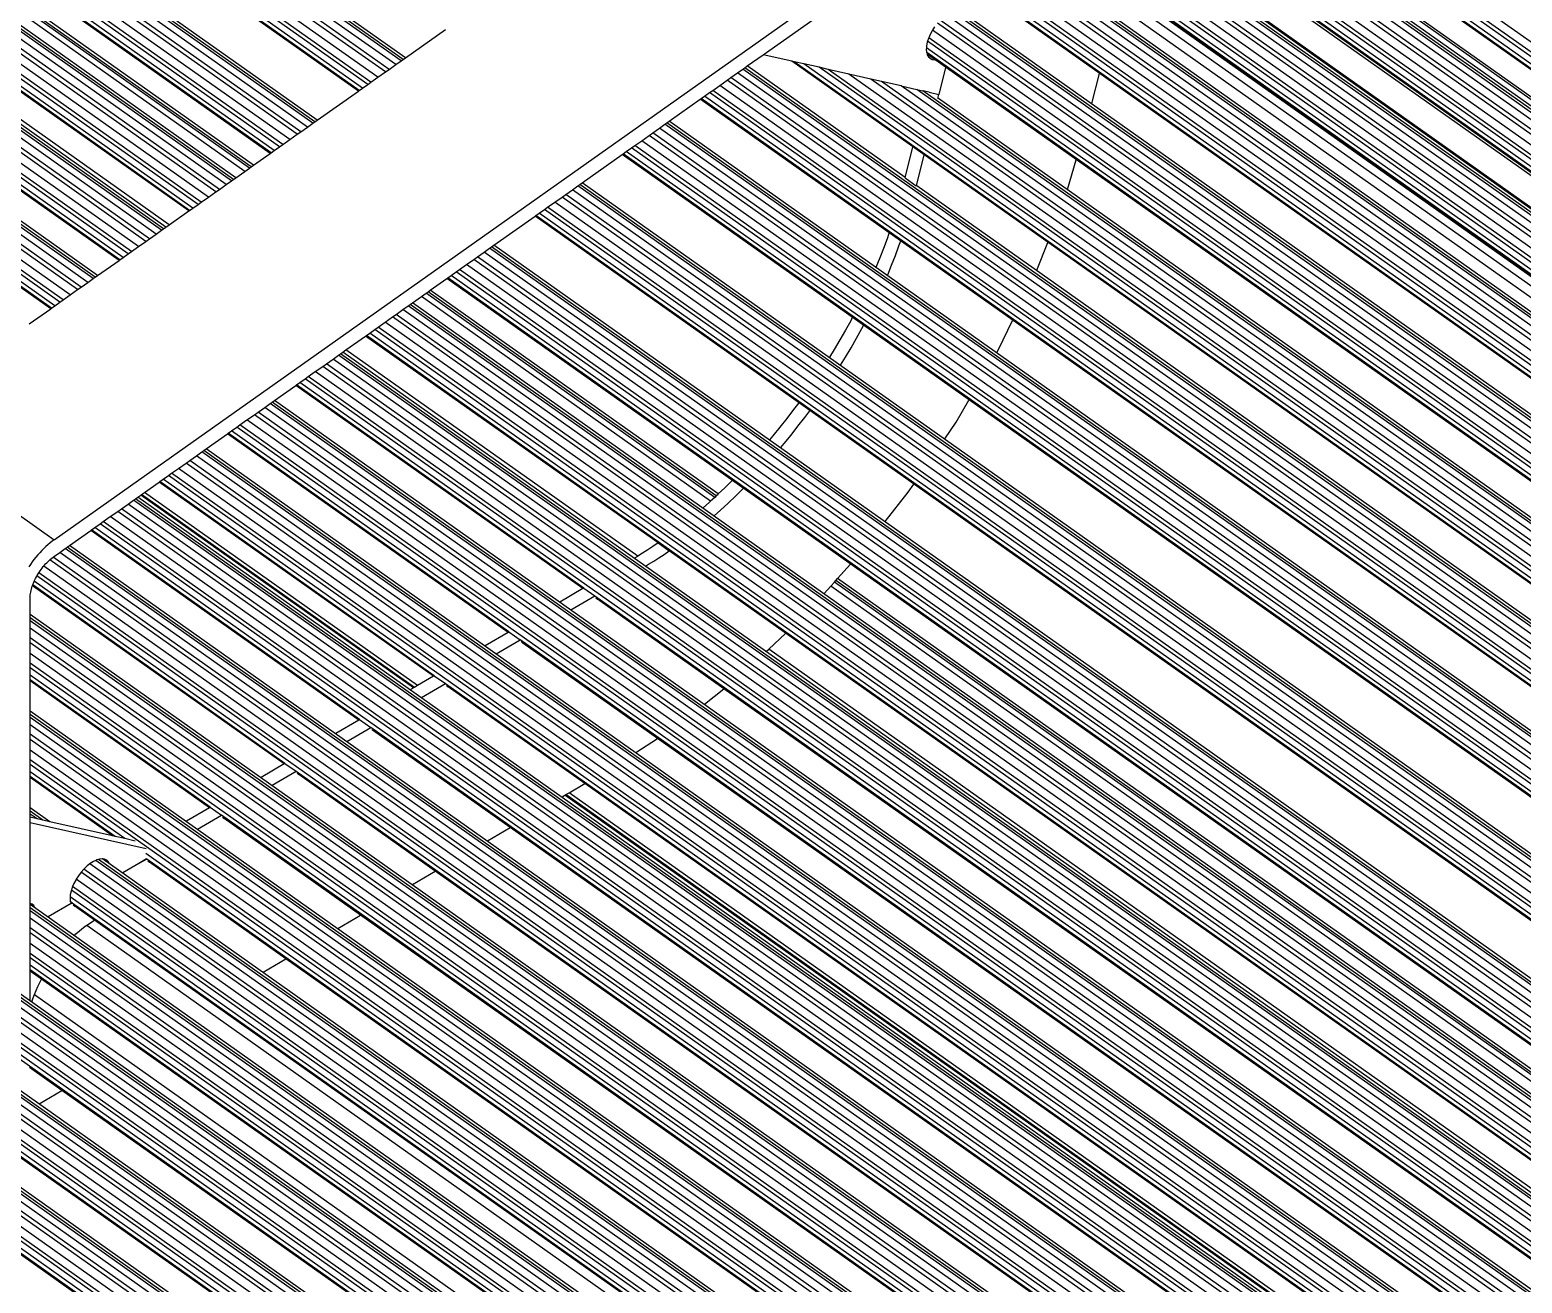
# Model space of a CAD drawing. Header units: millimetres. Extents: x 3440 to 9380, y -3644 to 556.
# Drawn here: x 7506.7 to 7890.3, y -1720 to -1398 of the extents above; entities that cross this region are included whole.
import ezdxf

# ---------------------------------------------------------------- set-up
doc = ezdxf.new("R2010")
doc.units = ezdxf.units.MM

msp = doc.modelspace()

# ---------------------------------------------------------------- linework, layer by layer
for p, q in [((8542.67, -1863.47), (7344.57, -1016.29)), ((8543.59, -1861.56), (7345.49, -1014.38)), ((8542.12, -1866.12), (7344.03, -1018.94)), ((8542.37, -1864.4), (7344.27, -1017.22)), ((8542.37, -1867.49), (7344.27, -1020.31)), ((8542.67, -1868), (7344.57, -1020.82)), ((8539.24, -1882.21), (7341.15, -1035.03)), ((8539.97, -1881.4), (7341.87, -1034.22)), ((8541.51, -1880.06), (7343.42, -1032.88)), ((8543.05, -1879.22), (7344.96, -1032.04)), ((8543.78, -1879), (7345.68, -1031.82)), ((8537.06, -1885.93), (7338.97, -1038.75)), ((8537.98, -1884.02), (7339.89, -1036.84)), ((8536.52, -1888.58), (7338.42, -1041.4)), ((8536.76, -1886.87), (7338.67, -1039.69)), ((8536.76, -1889.95), (7338.67, -1042.77)), ((8537.06, -1890.47), (7338.97, -1043.29)), ((7598.1, -1408.86), (7291.99, -1192.4)), ((7599.04, -1408.19), (7292.71, -1191.59)), ((7600.75, -1406.98), (7294.25, -1190.25)), ((7602.12, -1406.01), (7295.79, -1189.41)), ((7602.64, -1405.65), (7296.52, -1189.19)), ((7603.25, -1405.22), (7297.78, -1189.22)), ((7594.38, -1411.49), (7289.8, -1196.12)), ((7596.19, -1410.21), (7290.72, -1194.21)), ((7592.23, -1413.01), (7289.26, -1198.77)), ((7593.57, -1412.06), (7289.5, -1197.06)), ((7591.39, -1413.61), (7289.5, -1200.14)), ((7591.17, -1413.76), (7289.8, -1200.66)), ((7578.09, -1423.01), (7277.98, -1210.8)), ((7579.46, -1422.04), (7279.52, -1209.96)), ((7579.97, -1421.68), (7280.25, -1209.74)), ((7580.58, -1421.24), (7281.51, -1209.77)), ((7573.52, -1426.24), (7274.45, -1214.76)), ((7575.44, -1424.88), (7275.71, -1212.95)), ((7576.37, -1424.22), (7276.44, -1212.14)), ((7569.56, -1429.03), (7272.99, -1219.32)), ((7570.9, -1428.09), (7273.23, -1217.61)), ((7571.71, -1427.52), (7273.53, -1216.67)), ((7568.72, -1429.63), (7273.23, -1220.69)), ((7568.51, -1429.78), (7273.53, -1221.21)), ((7558.54, -1436.83), (7261.3, -1226.65)), ((7559.05, -1436.47), (7262.03, -1226.44)), ((7559.67, -1436.03), (7263.29, -1226.47)), ((7554.52, -1439.67), (7257.49, -1229.65)), ((7555.45, -1439.01), (7258.22, -1228.83)), ((7557.17, -1437.8), (7259.76, -1227.5)), ((7549.98, -1442.88), (7255.01, -1234.31)), ((7550.79, -1442.31), (7255.31, -1233.37)), ((7552.61, -1441.03), (7256.23, -1231.46)), ((7540.59, -1449.52), (7242.42, -1238.69)), ((7541.1, -1449.16), (7243.15, -1238.48)), ((7541.71, -1448.73), (7244.41, -1238.5)), ((7548.65, -1443.83), (7254.77, -1236.02)), ((7547.8, -1444.42), (7255.01, -1237.39)), ((7536.57, -1452.37), (7238.61, -1241.68)), ((7537.5, -1451.71), (7239.34, -1240.87)), ((7539.22, -1450.49), (7240.88, -1239.54)), ((7532.03, -1455.57), (7236.13, -1246.34)), ((7532.84, -1455), (7236.43, -1245.41)), ((7534.66, -1453.72), (7237.35, -1243.49)), ((7523.03, -1461.94), (7223.23, -1249.95)), ((7523.54, -1461.58), (7223.95, -1249.74)), ((7524.15, -1461.14), (7225.22, -1249.76)), ((7530.7, -1456.52), (7235.89, -1248.06)), ((7519.01, -1464.78), (7219.42, -1252.95)), ((7519.94, -1464.12), (7220.15, -1252.13)), ((7521.66, -1462.91), (7221.69, -1250.8)), ((7514.47, -1467.99), (7216.94, -1257.61)), ((7515.28, -1467.42), (7217.24, -1256.67)), ((7517.09, -1466.14), (7218.16, -1254.76)), ((7513.14, -1468.94), (7216.7, -1259.32)), ((7547.59, -1444.57), (7300.95, -1270.18)), ((7529.85, -1457.12), (7281.82, -1281.78)), ((7512.29, -1469.53), (7262.63, -1293.04)), ((7564.23, -1432.81), (7372.04, -1296.91)), ((7563.63, -1433.23), (7372.04, -1297.76)), ((7563.14, -1433.57), (7372.04, -1298.44)), ((7561.95, -1434.42), (7372.04, -1300.14)), ((8129.11, -1584.93), (7762.71, -1325.84)), ((7542.55, -1448.14), (7372.04, -1327.57)), ((8264.7, -2189.42), (7066.6, -1342.24)), ((8266.24, -2188.08), (7068.15, -1340.9)), ((8267.78, -2187.24), (7069.69, -1340.06)), ((8268.5, -2187.02), (7070.41, -1339.84)), ((8269.77, -2187.05), (7071.68, -1339.87)), ((8123.85, -1579.53), (7785.72, -1340.43)), ((8124.33, -1579.18), (7786.2, -1340.09)), ((8262.71, -2192.04), (7064.62, -1344.86)), ((8263.97, -2190.23), (7065.88, -1343.05)), ((7529.64, -1457.27), (7372.04, -1345.92)), ((8261.25, -2196.6), (7063.15, -1349.43)), ((8261.49, -2194.89), (7063.4, -1347.71)), ((8261.79, -2193.95), (7063.7, -1346.77)), ((7513, -1529.03), (7769.4, -1347.73)), ((8245.5, -2200.68), (7047.41, -1353.5)), ((8247.05, -2199.35), (7048.95, -1352.17)), ((8248.59, -2198.5), (7050.5, -1351.32)), ((8249.31, -2198.29), (7051.22, -1351.11)), ((8250.58, -2198.31), (7052.48, -1351.13)), ((8110.02, -1589.31), (7771.89, -1350.21)), ((8243.52, -2203.3), (7045.42, -1356.12)), ((8244.78, -2201.49), (7046.69, -1354.31)), ((8099.76, -1596.56), (7761.64, -1357.46)), ((8101.48, -1595.34), (7763.35, -1356.25)), ((8102.85, -1594.37), (7764.72, -1355.28)), ((8103.36, -1594.01), (7765.23, -1354.92)), ((8103.97, -1593.58), (7765.85, -1354.48)), ((8104.24, -1593.39), (7766.11, -1354.3)), ((8242.05, -2207.87), (7043.96, -1360.69)), ((8242.3, -2206.15), (7044.2, -1358.97)), ((8242.6, -2205.22), (7044.5, -1358.04)), ((8094.29, -1600.42), (7756.16, -1361.33)), ((8095.1, -1599.85), (7756.98, -1360.76)), ((8096.91, -1598.57), (7758.79, -1359.48)), ((8098.83, -1597.22), (7760.7, -1358.12)), ((8226.31, -2211.94), (7028.22, -1364.76)), ((8227.85, -2210.61), (7029.76, -1363.43)), ((8229.4, -2209.76), (7031.3, -1362.58)), ((8230.12, -2209.55), (7032.03, -1362.37)), ((8231.38, -2209.58), (7033.29, -1362.4)), ((7695.22, -1404.43), (7753.14, -1363.47)), ((8091.9, -1602.12), (7753.77, -1363.02)), ((8092.11, -1601.97), (7753.98, -1362.87)), ((8092.96, -1601.37), (7754.83, -1362.28)), ((8224.32, -2214.57), (7026.23, -1367.39)), ((8225.59, -2212.76), (7027.49, -1365.58)), ((8091.68, -1602.27), (7759.17, -1367.15)), ((8222.86, -2219.13), (7024.77, -1371.95)), ((8223.1, -2217.42), (7025.01, -1370.24)), ((8223.4, -2216.48), (7025.31, -1369.3)), ((7512.08, -1469.68), (7372.04, -1370.75)), ((8081.08, -1609.77), (7746.34, -1373.07)), ((8082.79, -1608.56), (7747.88, -1371.74)), ((8084.16, -1607.59), (7749.39, -1370.87)), ((8084.67, -1607.23), (7750.09, -1370.64)), ((8085.29, -1606.79), (7751.5, -1370.77)), ((8090, -1603.46), (7759.1, -1369.48)), ((8087.84, -1604.99), (7759.91, -1373.11)), ((8078.23, -1611.78), (7744.34, -1375.69)), ((8080.14, -1610.43), (7745.61, -1373.89)), ((8074.27, -1614.58), (7742.77, -1380.18)), ((8075.6, -1613.64), (7743.08, -1378.51)), ((8076.42, -1613.06), (7743.4, -1377.59)), ((8073.42, -1615.18), (7742.83, -1381.42)), ((8073.21, -1615.33), (7742.94, -1381.8)), ((8062.39, -1622.98), (7740.73, -1395.54)), ((8064.1, -1621.77), (7742.27, -1394.2)), ((8065.47, -1620.8), (7743.79, -1393.34)), ((8065.98, -1620.44), (7744.48, -1393.1)), ((8066.6, -1620.01), (7745.89, -1393.23)), ((7603.25, -1405.22), (7613.55, -1397.93)), ((7738.13, -1399.27), (7737.8, -1400.05)), ((7738.66, -1398.27), (7738.13, -1399.27)), ((7738.74, -1398.16), (7738.66, -1398.27)), ((7739.28, -1397.3), (7738.74, -1398.16)), ((8059.54, -1625), (7738.74, -1398.16)), ((8061.45, -1623.65), (7740.01, -1396.35)), ((7737.17, -1402.64), (7737.14, -1403.03)), ((7737.14, -1403.03), (7737.2, -1403.8)), ((7737.2, -1402.17), (7737.17, -1402.64)), ((8055.58, -1627.8), (7737.17, -1402.64)), ((7737.39, -1401.24), (7737.2, -1402.17)), ((7737.2, -1403.8), (7737.23, -1403.88)), ((7737.48, -1400.98), (7737.39, -1401.24)), ((7737.71, -1400.26), (7737.48, -1400.98)), ((8056.92, -1626.85), (7737.48, -1400.98)), ((7737.8, -1400.05), (7737.71, -1400.26)), ((8057.73, -1626.28), (7737.8, -1400.05)), ((7599.04, -1408.19), (7600.75, -1406.98)), ((7600.75, -1406.98), (7602.12, -1406.01)), ((7602.12, -1406.01), (7602.64, -1405.65)), ((7602.64, -1405.65), (7603.25, -1405.22)), ((7690.51, -1407.76), (7691.12, -1407.32)), ((7691.12, -1407.32), (7695.22, -1404.43)), ((7731.68, -1436), (7691.12, -1407.32)), ((7702.53, -1406.08), (7695.22, -1404.43)), ((8035.83, -1641.76), (7702.53, -1406.08)), ((7703.15, -1406.22), (7702.53, -1406.08)), ((8036.05, -1641.61), (7703.15, -1406.22)), ((7705.64, -1406.78), (7703.15, -1406.22)), ((8036.89, -1641.01), (7705.64, -1406.78)), ((7709.56, -1407.66), (7705.64, -1406.78)), ((8054.73, -1628.4), (7737.23, -1403.88)), ((7737.23, -1403.88), (7737.34, -1404.26)), ((8054.52, -1628.55), (7737.34, -1404.26)), ((7737.34, -1404.26), (7737.39, -1404.46)), ((7737.39, -1404.46), (7737.67, -1404.93)), ((7737.67, -1404.93), (7738.66, -1405.63)), ((7737.67, -1404.93), (7737.71, -1404.99)), ((7737.71, -1404.99), (7738.13, -1405.38)), ((7738.13, -1405.38), (7738.66, -1405.63)), ((7738.66, -1405.63), (7739.28, -1405.72)), ((7594.38, -1411.49), (7596.19, -1410.21)), ((7596.19, -1410.21), (7598.1, -1408.86)), ((7598.1, -1408.86), (7599.04, -1408.19)), ((7684.06, -1412.31), (7685.98, -1410.96)), ((7685.98, -1410.96), (7686.91, -1410.3)), ((8024.1, -1650.05), (7685.98, -1410.96)), ((7686.91, -1410.3), (7688.63, -1409.09)), ((8025.04, -1649.39), (7686.91, -1410.3)), ((7688.63, -1409.09), (7690, -1408.12)), ((8026.76, -1648.18), (7688.63, -1409.09)), ((7690, -1408.12), (7690.51, -1407.76)), ((8028.12, -1647.21), (7690, -1408.12)), ((8028.64, -1646.85), (7690.51, -1407.76)), ((8038.23, -1640.07), (7709.56, -1407.66)), ((7711.94, -1408.2), (7709.56, -1407.66)), ((8039.04, -1639.49), (7711.94, -1408.2)), ((7717.26, -1409.4), (7711.94, -1408.2)), ((8040.85, -1638.21), (7717.26, -1409.4)), ((7722.88, -1410.67), (7717.26, -1409.4)), ((8042.76, -1636.86), (7722.88, -1410.67)), ((7725.63, -1411.29), (7722.88, -1410.67)), ((8043.7, -1636.2), (7725.63, -1411.29)), ((7730.67, -1412.43), (7725.63, -1411.29)), ((7742.1, -1407.72), (7740.37, -1414.62)), ((7779.67, -1416.99), (7781.61, -1409.23)), ((7580.58, -1421.24), (7591.17, -1413.76)), ((7591.17, -1413.76), (7591.39, -1413.61)), ((7591.39, -1413.61), (7592.23, -1413.01)), ((7592.23, -1413.01), (7593.57, -1412.06)), ((7593.57, -1412.06), (7594.38, -1411.49)), ((7679.26, -1415.71), (7680.11, -1415.11)), ((7680.11, -1415.11), (7681.44, -1414.17)), ((8018.23, -1654.21), (7680.11, -1415.11)), ((7681.44, -1414.17), (7682.25, -1413.6)), ((8019.57, -1653.26), (7681.44, -1414.17)), ((7682.25, -1413.6), (7684.06, -1412.31)), ((8020.38, -1652.69), (7682.25, -1413.6)), ((8022.19, -1651.41), (7684.06, -1412.31)), ((8045.42, -1634.99), (7730.67, -1412.43)), ((7730.67, -1412.43), (7734.69, -1413.33)), ((8046.79, -1634.02), (7734.69, -1413.33)), ((7734.69, -1413.33), (7736.2, -1413.67)), ((8047.3, -1633.65), (7736.2, -1413.67)), ((7737.83, -1414.04), (7736.2, -1413.67)), ((7737.83, -1414.04), (7740.37, -1414.62)), ((7740.11, -1415.66), (7740.37, -1414.62)), ((7671.05, -1421.51), (7679.05, -1415.86)), ((7679.05, -1415.86), (7679.26, -1415.71)), ((8017.17, -1654.95), (7679.05, -1415.86)), ((8017.39, -1654.8), (7679.26, -1415.71)), ((8047.91, -1633.22), (7740.29, -1415.7)), ((7578.09, -1423.01), (7579.46, -1422.04)), ((7579.46, -1422.04), (7579.97, -1421.68)), ((7579.97, -1421.68), (7580.58, -1421.24)), ((7668.56, -1423.28), (7669.93, -1422.31)), ((7669.93, -1422.31), (7670.44, -1421.95)), ((8008.05, -1661.4), (7669.93, -1422.31)), ((7670.44, -1421.95), (7671.05, -1421.51)), ((8008.57, -1661.04), (7670.44, -1421.95)), ((8009.18, -1660.61), (7671.05, -1421.51)), ((7571.71, -1427.52), (7573.52, -1426.24)), ((7573.52, -1426.24), (7575.44, -1424.88)), ((7575.44, -1424.88), (7576.37, -1424.22)), ((7576.37, -1424.22), (7578.09, -1423.01)), ((7662.18, -1427.79), (7663.99, -1426.51)), ((7663.99, -1426.51), (7665.91, -1425.15)), ((8002.12, -1665.6), (7663.99, -1426.51)), ((7665.91, -1425.15), (7666.84, -1424.49)), ((8004.03, -1664.25), (7665.91, -1425.15)), ((7666.84, -1424.49), (7668.56, -1423.28)), ((8004.97, -1663.59), (7666.84, -1424.49)), ((8006.68, -1662.37), (7668.56, -1423.28)), ((7564.23, -1432.81), (7568.51, -1429.78)), ((7568.51, -1429.78), (7568.72, -1429.63)), ((7568.72, -1429.63), (7569.56, -1429.03)), ((7569.56, -1429.03), (7570.9, -1428.09)), ((7570.9, -1428.09), (7571.71, -1427.52)), ((7648.68, -1437.34), (7658.98, -1430.05)), ((7658.98, -1430.05), (7659.19, -1429.9)), ((7997.1, -1669.15), (7658.98, -1430.05)), ((7659.19, -1429.9), (7660.03, -1429.31)), ((7997.32, -1669), (7659.19, -1429.9)), ((7660.03, -1429.31), (7661.37, -1428.36)), ((7998.16, -1668.4), (7660.03, -1429.31)), ((7661.37, -1428.36), (7662.18, -1427.79)), ((7999.5, -1667.45), (7661.37, -1428.36)), ((8000.31, -1666.88), (7662.18, -1427.79)), ((7731.68, -1436), (7733.64, -1428.16)), ((7736.49, -1430.18), (7734.51, -1438.08)), ((7559.67, -1436.03), (7561.95, -1434.42)), ((7561.95, -1434.42), (7563.14, -1433.57)), ((7563.14, -1433.57), (7563.63, -1433.23)), ((7563.63, -1433.23), (7564.23, -1432.81)), ((7773.43, -1439.01), (7775.69, -1431.47)), ((7555.45, -1439.01), (7557.17, -1437.8)), ((7557.17, -1437.8), (7558.54, -1436.83)), ((7558.54, -1436.83), (7559.05, -1436.47)), ((7559.05, -1436.47), (7559.67, -1436.03)), ((7646.18, -1439.1), (7647.55, -1438.13)), ((7647.55, -1438.13), (7648.06, -1437.77)), ((7985.68, -1677.23), (7647.55, -1438.13)), ((7648.06, -1437.77), (7648.68, -1437.34)), ((7986.19, -1676.86), (7648.06, -1437.77)), ((7986.8, -1676.43), (7648.68, -1437.34)), ((7731.66, -1436.08), (7731.68, -1436)), ((7731.66, -1436.08), (7734.51, -1438.08)), ((8029.25, -1646.41), (7734.69, -1438.13)), ((7550.79, -1442.31), (7552.61, -1441.03)), ((7552.61, -1441.03), (7554.52, -1439.67)), ((7554.52, -1439.67), (7555.45, -1439.01)), ((7641.62, -1442.33), (7643.53, -1440.98)), ((7643.53, -1440.98), (7644.46, -1440.32)), ((7981.66, -1680.07), (7643.53, -1440.98)), ((7644.46, -1440.32), (7646.18, -1439.1)), ((7982.59, -1679.41), (7644.46, -1440.32)), ((7984.31, -1678.19), (7646.18, -1439.1)), ((7542.55, -1448.14), (7547.59, -1444.57)), ((7547.59, -1444.57), (7547.8, -1444.42)), ((7547.8, -1444.42), (7548.65, -1443.83)), ((7548.65, -1443.83), (7549.98, -1442.88)), ((7549.98, -1442.88), (7550.79, -1442.31)), ((7626.01, -1453.37), (7636.6, -1445.88)), ((7636.6, -1445.88), (7636.81, -1445.73)), ((7974.73, -1684.97), (7636.6, -1445.88)), ((7636.81, -1445.73), (7637.66, -1445.13)), ((7974.94, -1684.82), (7636.81, -1445.73)), ((7637.66, -1445.13), (7638.99, -1444.18)), ((7975.79, -1684.22), (7637.66, -1445.13)), ((7638.99, -1444.18), (7639.8, -1443.61)), ((7977.12, -1683.28), (7638.99, -1444.18)), ((7639.8, -1443.61), (7641.62, -1442.33)), ((7977.93, -1682.7), (7639.8, -1443.61)), ((7979.74, -1681.42), (7641.62, -1442.33)), ((7539.22, -1450.49), (7540.59, -1449.52)), ((7540.59, -1449.52), (7541.1, -1449.16)), ((7541.1, -1449.16), (7541.71, -1448.73)), ((7541.71, -1448.73), (7542.55, -1448.14)), ((7534.66, -1453.72), (7536.57, -1452.37)), ((7536.57, -1452.37), (7537.5, -1451.71)), ((7537.5, -1451.71), (7539.22, -1450.49)), ((7625.39, -1453.8), (7626.01, -1453.37)), ((7964.14, -1692.46), (7626.01, -1453.37)), ((7726.25, -1454.09), (7727.15, -1451.64)), ((7727.15, -1451.64), (7727.62, -1450.29)), ((7730, -1453.65), (7729.1, -1456.11)), ((7730.47, -1452.31), (7730, -1453.65)), ((7765.52, -1459.8), (7768.34, -1452.7)), ((7524.15, -1461.14), (7529.64, -1457.27)), ((7529.64, -1457.27), (7529.85, -1457.12)), ((7529.85, -1457.12), (7530.7, -1456.52)), ((7530.7, -1456.52), (7532.03, -1455.57)), ((7532.03, -1455.57), (7532.84, -1455)), ((7532.84, -1455), (7534.66, -1453.72)), ((7618.95, -1458.36), (7620.86, -1457)), ((7620.86, -1457), (7621.8, -1456.34)), ((7958.99, -1696.1), (7620.86, -1457)), ((7621.8, -1456.34), (7623.51, -1455.13)), ((7959.93, -1695.44), (7621.8, -1456.34)), ((7623.51, -1455.13), (7624.88, -1454.16)), ((7961.64, -1694.22), (7623.51, -1455.13)), ((7624.88, -1454.16), (7625.39, -1453.8)), ((7963.01, -1693.25), (7624.88, -1454.16)), ((7963.52, -1692.89), (7625.39, -1453.8)), ((7724.28, -1459.03), (7725.29, -1456.56)), ((7725.29, -1456.56), (7726.25, -1454.09)), ((7729.1, -1456.11), (7728.14, -1458.58)), ((7523.54, -1461.58), (7524.15, -1461.14)), ((7614.14, -1461.75), (7614.99, -1461.16)), ((7614.99, -1461.16), (7616.33, -1460.21)), ((7953.12, -1700.25), (7614.99, -1461.16)), ((7616.33, -1460.21), (7617.14, -1459.64)), ((7954.45, -1699.3), (7616.33, -1460.21)), ((7617.14, -1459.64), (7618.95, -1458.36)), ((7955.27, -1698.73), (7617.14, -1459.64)), ((7957.08, -1697.45), (7618.95, -1458.36)), ((7728.14, -1458.58), (7727.13, -1461.04)), ((7517.09, -1466.14), (7519.01, -1464.78)), ((7519.01, -1464.78), (7519.94, -1464.12)), ((7519.94, -1464.12), (7521.66, -1462.91)), ((7521.66, -1462.91), (7523.03, -1461.94)), ((7523.03, -1461.94), (7523.54, -1461.58)), ((7609.06, -1465.35), (7609.65, -1464.93)), ((7609.65, -1464.93), (7613.93, -1461.9)), ((7683.67, -1517.27), (7609.65, -1464.93)), ((7613.93, -1461.9), (7614.14, -1461.75)), ((7952.06, -1701), (7613.93, -1461.9)), ((7952.27, -1700.85), (7614.14, -1461.75)), ((7512.29, -1469.53), (7513.14, -1468.94)), ((7513.14, -1468.94), (7514.47, -1467.99)), ((7514.47, -1467.99), (7515.28, -1467.42)), ((7515.28, -1467.42), (7517.09, -1466.14)), ((7602.6, -1469.92), (7603.97, -1468.95)), ((7603.97, -1468.95), (7604.48, -1468.59)), ((7942.09, -1708.04), (7603.97, -1468.95)), ((7604.48, -1468.59), (7605.09, -1468.16)), ((7942.61, -1707.68), (7604.48, -1468.59)), ((7605.09, -1468.16), (7607.37, -1466.54)), ((7943.22, -1707.25), (7605.09, -1468.16)), ((7607.37, -1466.54), (7608.57, -1465.7)), ((7681.69, -1519.1), (7607.37, -1466.54)), ((7608.57, -1465.7), (7609.06, -1465.35)), ((7682.74, -1518.14), (7608.57, -1465.7)), ((7683.16, -1517.75), (7609.06, -1465.35)), ((7506.59, -1473.56), (7512.08, -1469.68)), ((7512.08, -1469.68), (7512.29, -1469.53)), ((7598.03, -1473.15), (7599.94, -1471.8)), ((7599.94, -1471.8), (7600.88, -1471.13)), ((7938.07, -1710.89), (7599.94, -1471.8)), ((7600.88, -1471.13), (7602.6, -1469.92)), ((7939.01, -1710.23), (7600.88, -1471.13)), ((7940.72, -1709.01), (7602.6, -1469.92)), ((7717.7, -1472.75), (7716.34, -1475.22)), ((7718.11, -1471.96), (7717.7, -1472.75)), ((7755.68, -1480.17), (7759.33, -1472.72)), ((7593.02, -1476.7), (7593.23, -1476.55)), ((7593.23, -1476.55), (7594.07, -1475.95)), ((7931.36, -1715.64), (7593.23, -1476.55)), ((7594.07, -1475.95), (7595.41, -1475)), ((7932.2, -1715.04), (7594.07, -1475.95)), ((7595.41, -1475), (7596.22, -1474.43)), ((7933.54, -1714.1), (7595.41, -1475)), ((7596.22, -1474.43), (7598.03, -1473.15)), ((7934.35, -1713.52), (7596.22, -1474.43)), ((7936.16, -1712.24), (7598.03, -1473.15)), ((7716.34, -1475.22), (7714.94, -1477.68)), ((7719.2, -1477.23), (7720.55, -1474.76)), ((7720.55, -1474.76), (7720.97, -1473.98)), ((7587.14, -1480.85), (7587.98, -1480.26)), ((7587.98, -1480.26), (7593.02, -1476.7)), ((7662.95, -1533.27), (7587.98, -1480.26)), ((7668.21, -1529.85), (7593.02, -1476.7)), ((7713.49, -1480.13), (7712.24, -1482.16)), ((7714.94, -1477.68), (7713.49, -1480.13)), ((7716.35, -1482.14), (7717.79, -1479.7)), ((7717.79, -1479.7), (7719.2, -1477.23)), ((7755.24, -1480.92), (7755.68, -1480.17)), ((7581.99, -1484.49), (7582.93, -1483.83)), ((7582.93, -1483.83), (7584.65, -1482.61)), ((7921.06, -1722.92), (7582.93, -1483.83)), ((7584.65, -1482.61), (7586.02, -1481.65)), ((7922.77, -1721.71), (7584.65, -1482.61)), ((7586.02, -1481.65), (7586.53, -1481.28)), ((7924.14, -1720.74), (7586.02, -1481.65)), ((7586.53, -1481.28), (7587.14, -1480.85)), ((7924.65, -1720.38), (7586.53, -1481.28)), ((7925.27, -1719.94), (7587.14, -1480.85)), ((7715.1, -1484.18), (7716.35, -1482.14)), ((7576.12, -1488.64), (7577.46, -1487.7)), ((7577.46, -1487.7), (7578.27, -1487.12)), ((7915.59, -1726.79), (7577.46, -1487.7)), ((7578.27, -1487.12), (7580.08, -1485.84)), ((7916.4, -1726.21), (7578.27, -1487.12)), ((7580.08, -1485.84), (7581.99, -1484.49)), ((7918.21, -1724.93), (7580.08, -1485.84)), ((7920.12, -1723.58), (7581.99, -1484.49)), ((7569.58, -1493.27), (7575.06, -1489.39)), ((7575.06, -1489.39), (7575.28, -1489.24)), ((7648.85, -1541.56), (7575.06, -1489.39)), ((7575.28, -1489.24), (7576.12, -1488.64)), ((7649.07, -1541.43), (7575.28, -1489.24)), ((7914.25, -1727.73), (7576.12, -1488.64)), ((7565.37, -1496.24), (7567.08, -1495.03)), ((7567.08, -1495.03), (7568.45, -1494.06)), ((7905.21, -1734.12), (7567.08, -1495.03)), ((7568.45, -1494.06), (7568.97, -1493.7)), ((7906.58, -1733.15), (7568.45, -1494.06)), ((7568.97, -1493.7), (7569.58, -1493.27)), ((7907.09, -1732.79), (7568.97, -1493.7)), ((7907.71, -1732.36), (7569.58, -1493.27)), ((7703.04, -1495.6), (7701.29, -1497.88)), ((7704.33, -1493.86), (7703.04, -1495.6)), ((7744.8, -1498.79), (7748.09, -1493.16)), ((7470.57, -1499.03), (7513, -1529.03)), ((7559.9, -1500.11), (7560.71, -1499.54)), ((7560.71, -1499.54), (7562.52, -1498.26)), ((7898.84, -1738.63), (7560.71, -1499.54)), ((7562.52, -1498.26), (7564.43, -1496.91)), ((7900.65, -1737.35), (7562.52, -1498.26)), ((7564.43, -1496.91), (7565.37, -1496.24)), ((7902.56, -1736), (7564.43, -1496.91)), ((7903.5, -1735.34), (7565.37, -1496.24)), ((7701.29, -1497.88), (7699.52, -1500.12)), ((7704.15, -1499.89), (7705.89, -1497.62)), ((7705.89, -1497.62), (7707.18, -1495.88)), ((7741.86, -1503.1), (7744.8, -1498.79)), ((7552.02, -1505.68), (7557.5, -1501.81)), ((7557.5, -1501.81), (7557.72, -1501.66)), ((7629.65, -1552.82), (7557.5, -1501.81)), ((7557.72, -1501.66), (7558.56, -1501.06)), ((7629.87, -1552.7), (7557.72, -1501.66)), ((7558.56, -1501.06), (7559.9, -1500.11)), ((7896.69, -1740.15), (7558.56, -1501.06)), ((7898.03, -1739.21), (7559.9, -1500.11)), ((7697.71, -1502.32), (7696.86, -1503.34)), ((7699.52, -1500.12), (7697.71, -1502.32)), ((7700.57, -1504.34), (7702.37, -1502.13)), ((7702.37, -1502.13), (7704.15, -1499.89)), ((7549.52, -1507.45), (7550.89, -1506.48)), ((7550.89, -1506.48), (7551.41, -1506.12)), ((7889.02, -1745.57), (7550.89, -1506.48)), ((7551.41, -1506.12), (7552.02, -1505.68)), ((7889.53, -1745.21), (7551.41, -1506.12)), ((7890.15, -1744.78), (7552.02, -1505.68)), ((7699.71, -1505.36), (7700.57, -1504.34)), ((7543.15, -1511.96), (7544.96, -1510.68)), ((7544.96, -1510.68), (7546.87, -1509.32)), ((7883.09, -1749.77), (7544.96, -1510.68)), ((7546.87, -1509.32), (7547.81, -1508.66)), ((7885, -1748.42), (7546.87, -1509.32)), ((7547.81, -1508.66), (7549.52, -1507.45)), ((7885.94, -1747.75), (7547.81, -1508.66)), ((7887.65, -1746.54), (7549.52, -1507.45)), ((7536.21, -1516.86), (7539.94, -1514.22)), ((7539.94, -1514.22), (7540.16, -1514.07)), ((7610.46, -1564.09), (7539.94, -1514.22)), ((7540.16, -1514.07), (7541, -1513.47)), ((7610.68, -1563.96), (7540.16, -1514.07)), ((7541, -1513.47), (7542.34, -1512.53)), ((7879.13, -1752.57), (7541, -1513.47)), ((7542.34, -1512.53), (7543.15, -1511.96)), ((7880.46, -1751.62), (7542.34, -1512.53)), ((7881.28, -1751.05), (7543.15, -1511.96)), ((7687.23, -1513.83), (7685.33, -1515.7)), ((7732.51, -1516.8), (7733.9, -1514.77)), ((7533.33, -1518.9), (7533.85, -1518.54)), ((7533.85, -1518.54), (7534.46, -1518.1)), ((7871.97, -1757.63), (7533.85, -1518.54)), ((7534.46, -1518.1), (7535.26, -1517.54)), ((7872.59, -1757.19), (7534.46, -1518.1)), ((7535.26, -1517.54), (7535.46, -1517.39)), ((7605.34, -1567.09), (7535.26, -1517.54)), ((7535.46, -1517.39), (7536.21, -1516.86)), ((7605.57, -1566.96), (7535.46, -1517.39)), ((7606.38, -1566.48), (7536.21, -1516.86)), ((7682.74, -1518.14), (7681.69, -1519.1)), ((7683.16, -1517.75), (7682.74, -1518.14)), ((7683.36, -1517.57), (7683.16, -1517.75)), ((7683.67, -1517.27), (7683.36, -1517.57)), ((7685.33, -1515.7), (7683.67, -1517.27)), ((7686.21, -1519.59), (7688.18, -1517.71)), ((7688.18, -1517.71), (7690.09, -1515.84)), ((7726.55, -1524.33), (7732.51, -1516.8)), ((7527.4, -1523.09), (7529.31, -1521.74)), ((7529.31, -1521.74), (7530.25, -1521.08)), ((7867.44, -1760.83), (7529.31, -1521.74)), ((7530.25, -1521.08), (7531.96, -1519.87)), ((7868.38, -1760.17), (7530.25, -1521.08)), ((7531.96, -1519.87), (7533.33, -1518.9)), ((7870.09, -1758.96), (7531.96, -1519.87)), ((7871.46, -1757.99), (7533.33, -1518.9)), ((7681.37, -1519.39), (7679.75, -1520.82)), ((7681.69, -1519.1), (7681.37, -1519.39)), ((7682.6, -1522.84), (7684.22, -1521.41)), ((7684.22, -1521.41), (7686.21, -1519.59)), ((7522.38, -1526.64), (7522.6, -1526.49)), ((7522.6, -1526.49), (7523.44, -1525.89)), ((7591.49, -1575.22), (7522.6, -1526.49)), ((7523.44, -1525.89), (7524.78, -1524.95)), ((7861.57, -1764.98), (7523.44, -1525.89)), ((7524.78, -1524.95), (7525.59, -1524.37)), ((7862.9, -1764.04), (7524.78, -1524.95)), ((7525.59, -1524.37), (7527.4, -1523.09)), ((7863.72, -1763.47), (7525.59, -1524.37)), ((7865.53, -1762.19), (7527.4, -1523.09)), ((7511.37, -1530.31), (7510.83, -1530.79)), ((7511.91, -1529.86), (7511.37, -1530.31)), ((7512.46, -1529.43), (7511.91, -1529.86)), ((7513, -1529.03), (7512.46, -1529.43)), ((7516.9, -1530.52), (7522.38, -1526.64)), ((7591.27, -1575.35), (7522.38, -1526.64)), ((7668.21, -1529.85), (7666.87, -1530.76)), ((7668.21, -1529.85), (7671.06, -1531.87)), ((7507.79, -1534.11), (7507.32, -1534.73)), ((7508.27, -1533.52), (7507.79, -1534.11)), ((7508.76, -1532.93), (7508.27, -1533.52)), ((7509.26, -1532.37), (7508.76, -1532.93)), ((7509.78, -1531.82), (7509.26, -1532.37)), ((7510.3, -1531.29), (7509.78, -1531.82)), ((7510.83, -1530.79), (7510.3, -1531.29)), ((7511.72, -1534.32), (7511.83, -1534.21)), ((7511.83, -1534.21), (7512.03, -1534.04)), ((7850.37, -1773.6), (7511.83, -1534.21)), ((7512.03, -1534.04), (7512.36, -1533.77)), ((7512.36, -1533.77), (7512.68, -1533.51)), ((7512.68, -1533.51), (7513.06, -1533.23)), ((7851.13, -1772.81), (7512.68, -1533.51)), ((7513.06, -1533.23), (7514.4, -1532.28)), ((7514.4, -1532.28), (7515.77, -1531.31)), ((7852.61, -1771.43), (7514.4, -1532.28)), ((7515.77, -1531.31), (7516.28, -1530.95)), ((7853.9, -1770.41), (7515.77, -1531.31)), ((7516.28, -1530.95), (7516.9, -1530.52)), ((7854.41, -1770.04), (7516.28, -1530.95)), ((7855.03, -1769.61), (7516.9, -1530.52)), ((7662.88, -1533.31), (7662.14, -1533.76)), ((7662.95, -1533.27), (7662.88, -1533.31)), ((7664.21, -1532.49), (7662.95, -1533.27)), ((7665.54, -1531.64), (7664.21, -1532.49)), ((7666.87, -1530.76), (7665.54, -1531.64)), ((7667.07, -1534.5), (7668.39, -1533.65)), ((7668.39, -1533.65), (7669.73, -1532.78)), ((7669.73, -1532.78), (7671.06, -1531.87)), ((7931.14, -1715.79), (7671.08, -1531.89)), ((7506.87, -1535.36), (7506.44, -1536)), ((7507.32, -1534.73), (7506.87, -1535.36)), ((7508.63, -1538.18), (7508.86, -1537.79)), ((7508.86, -1537.79), (7509.04, -1537.51)), ((7509.04, -1537.51), (7509.11, -1537.4)), ((7847.72, -1776.99), (7509.04, -1537.51)), ((7509.11, -1537.4), (7509.37, -1537.03)), ((7509.37, -1537.03), (7509.63, -1536.65)), ((7509.63, -1536.65), (7509.91, -1536.29)), ((7509.91, -1536.29), (7510.19, -1535.93)), ((7510.19, -1535.93), (7510.29, -1535.83)), ((7510.29, -1535.83), (7510.49, -1535.59)), ((7848.94, -1775.29), (7510.29, -1535.83)), ((7510.49, -1535.59), (7510.79, -1535.25)), ((7510.79, -1535.25), (7511.09, -1534.93)), ((7511.09, -1534.93), (7511.4, -1534.62)), ((7511.4, -1534.62), (7511.72, -1534.32)), ((7664.99, -1535.77), (7665.74, -1535.33)), ((7665.74, -1535.33), (7667.07, -1534.5)), ((7714.35, -1538.96), (7717.66, -1535.34)), ((7507.03, -1542.08), (7507.12, -1541.71)), ((7507.12, -1541.71), (7507.23, -1541.32)), ((7507.23, -1541.32), (7507.35, -1540.94)), ((7507.35, -1540.94), (7507.38, -1540.86)), ((7507.38, -1540.86), (7507.46, -1540.63)), ((7572.08, -1586.61), (7507.38, -1540.86)), ((7507.46, -1540.63), (7507.49, -1540.55)), ((7572.29, -1586.49), (7507.46, -1540.63)), ((7507.49, -1540.55), (7507.65, -1540.15)), ((7507.65, -1540.15), (7507.82, -1539.76)), ((7507.82, -1539.76), (7507.84, -1539.7)), ((7507.84, -1539.7), (7508, -1539.36)), ((7846.42, -1779.11), (7507.84, -1539.7)), ((7508, -1539.36), (7508.2, -1538.97)), ((7508.2, -1538.97), (7508.41, -1538.57)), ((7508.41, -1538.57), (7508.55, -1538.31)), ((7508.55, -1538.31), (7508.63, -1538.18)), ((7847.21, -1777.77), (7508.55, -1538.31)), ((7648.85, -1541.56), (7642.95, -1545.02)), ((7649.07, -1541.43), (7648.85, -1541.56)), ((7649.07, -1541.43), (7651.91, -1543.45)), ((7710.84, -1542.8), (7712.56, -1540.92)), ((7712.56, -1540.92), (7713.5, -1539.89)), ((7945.5, -1705.64), (7712.56, -1540.92)), ((7713.5, -1539.89), (7713.88, -1539.48)), ((7946.7, -1704.79), (7713.5, -1539.89)), ((7713.88, -1539.48), (7714.35, -1538.96)), ((7947.18, -1704.45), (7713.88, -1539.48)), ((7947.78, -1704.02), (7714.35, -1538.96)), ((7506.82, -1543.89), (7506.83, -1543.5)), ((7506.82, -1548.22), (7506.82, -1543.89)), ((7506.83, -1543.5), (7506.85, -1543.16)), ((7506.85, -1543.16), (7506.89, -1542.81)), ((7506.89, -1542.81), (7506.95, -1542.45)), ((7506.95, -1542.45), (7507.03, -1542.08)), ((7645.8, -1547.04), (7651.91, -1543.45)), ((7651.95, -1543.5), (7651.91, -1543.45)), ((7913.4, -1728.33), (7651.95, -1543.5)), ((7652.2, -1543.93), (7652.61, -1544.31)), ((7685.12, -1567.29), (7652.61, -1544.31)), ((7843.81, -1786.51), (7506.82, -1548.22)), ((7506.82, -1549.09), (7506.82, -1548.22)), ((7843.73, -1787.32), (7506.82, -1549.09)), ((7506.82, -1549.82), (7506.82, -1549.09)), ((7843.7, -1788.05), (7506.82, -1549.82)), ((7506.82, -1551.75), (7506.82, -1549.82)), ((7843.7, -1789.97), (7506.82, -1551.75)), ((7506.82, -1554.18), (7506.82, -1551.75)), ((7629.65, -1552.82), (7623.76, -1556.28)), ((7629.87, -1552.7), (7629.65, -1552.82)), ((7629.87, -1552.7), (7632.72, -1554.71)), ((7696.64, -1557.1), (7700.92, -1553.08)), ((7843.7, -1792.39), (7506.82, -1554.18)), ((7506.82, -1555.5), (7506.82, -1554.18)), ((7843.7, -1793.72), (7506.82, -1555.5)), ((7506.82, -1558.21), (7506.82, -1555.5)), ((7626.61, -1558.3), (7632.72, -1554.71)), ((7632.75, -1554.76), (7632.72, -1554.71)), ((7895.84, -1740.75), (7632.75, -1554.76)), ((7633.01, -1555.19), (7633.42, -1555.57)), ((7668.02, -1580.04), (7633.42, -1555.57)), ((7696, -1557.7), (7696.64, -1557.1)), ((7926.1, -1719.35), (7696.64, -1557.1)), ((7843.7, -1796.42), (7506.82, -1558.21)), ((7506.82, -1560.77), (7506.82, -1558.21)), ((7843.7, -1798.98), (7506.82, -1560.77)), ((7506.82, -1561.92), (7506.82, -1560.77)), ((7843.7, -1800.13), (7506.82, -1561.92)), ((7506.82, -1563.8), (7506.82, -1561.92)), ((7843.7, -1802.02), (7506.82, -1563.8)), ((7506.82, -1565), (7506.82, -1563.8)), ((7610.46, -1564.09), (7606.38, -1566.48)), ((7610.68, -1563.96), (7610.46, -1564.09)), ((7610.68, -1563.96), (7613.53, -1565.98)), ((7553.1, -1597.75), (7506.82, -1565)), ((7506.82, -1565.3), (7506.82, -1565)), ((7552.88, -1597.88), (7506.82, -1565.3)), ((7506.82, -1573.06), (7506.82, -1565.3)), ((7605.34, -1567.09), (7604.56, -1567.55)), ((7605.57, -1566.96), (7605.34, -1567.09)), ((7606.38, -1566.48), (7605.57, -1566.96)), ((7607.42, -1569.56), (7613.53, -1565.98)), ((7613.56, -1566.02), (7613.53, -1565.98)), ((7878.28, -1753.17), (7613.56, -1566.02)), ((7613.81, -1566.46), (7614.22, -1566.84)), ((7649.33, -1591.66), (7614.22, -1566.84)), ((7680.1, -1571.29), (7685.12, -1567.29)), ((7913.19, -1728.48), (7685.12, -1567.29)), ((7843.7, -1811.27), (7506.82, -1573.06)), ((7506.82, -1573.93), (7506.82, -1573.06)), ((7843.7, -1812.14), (7506.82, -1573.93)), ((7506.82, -1574.65), (7506.82, -1573.93)), ((7843.7, -1812.86), (7506.82, -1574.65)), ((7506.82, -1576.59), (7506.82, -1574.65)), ((7591.27, -1575.35), (7585.37, -1578.81)), ((7591.49, -1575.22), (7591.27, -1575.35)), ((7591.49, -1575.22), (7594.34, -1577.24)), ((7843.7, -1814.8), (7506.82, -1576.59)), ((7506.82, -1579.01), (7506.82, -1576.59)), ((7843.7, -1817.23), (7506.82, -1579.01)), ((7506.82, -1580.34), (7506.82, -1579.01)), ((7588.22, -1580.83), (7594.34, -1577.24)), ((7594.37, -1577.29), (7594.34, -1577.24)), ((7860.72, -1765.58), (7594.37, -1577.29)), ((7594.62, -1577.72), (7594.75, -1577.84)), ((7594.83, -1577.92), (7594.75, -1577.84)), ((7594.83, -1577.92), (7594.89, -1577.97)), ((7594.89, -1577.97), (7595.03, -1578.1)), ((7630.14, -1602.92), (7595.03, -1578.1)), ((7662.49, -1583.68), (7668.02, -1580.04)), ((7895.63, -1740.9), (7668.02, -1580.04)), ((7843.7, -1818.55), (7506.82, -1580.34)), ((7506.82, -1583.04), (7506.82, -1580.34)), ((7843.7, -1821.26), (7506.82, -1583.04)), ((7506.82, -1585.6), (7506.82, -1583.04)), ((7843.7, -1823.82), (7506.82, -1585.6)), ((7506.82, -1586.75), (7506.82, -1585.6)), ((7843.7, -1824.96), (7506.82, -1586.75)), ((7506.82, -1588.64), (7506.82, -1586.75)), ((7572.08, -1586.61), (7566.18, -1590.07)), ((7572.29, -1586.49), (7572.08, -1586.61)), ((7572.29, -1586.49), (7575.14, -1588.5)), ((7531.1, -1605.81), (7506.82, -1588.64)), ((7506.82, -1589.84), (7506.82, -1588.64)), ((7528.62, -1605.25), (7506.82, -1589.84)), ((7506.82, -1590.14), (7506.82, -1589.84)), ((7527.99, -1605.11), (7506.82, -1590.14)), ((7506.82, -1597.89), (7506.82, -1590.14)), ((7569.03, -1592.09), (7575.14, -1588.5)), ((7575.18, -1588.55), (7575.14, -1588.5)), ((7845.96, -1779.98), (7575.18, -1588.55)), ((7575.43, -1588.98), (7575.56, -1589.1)), ((7575.64, -1589.19), (7575.56, -1589.1)), ((7575.64, -1589.19), (7575.7, -1589.24)), ((7575.7, -1589.24), (7575.84, -1589.36)), ((7610.94, -1614.18), (7575.84, -1589.36)), ((7645.32, -1594.01), (7649.33, -1591.66)), ((7878.07, -1753.32), (7649.33, -1591.66)), ((7643.5, -1595.08), (7644.27, -1594.62)), ((7644.27, -1594.62), (7644.5, -1594.49)), ((7873.38, -1756.63), (7644.27, -1594.62)), ((7644.5, -1594.49), (7645.32, -1594.01)), ((7873.59, -1756.48), (7644.5, -1594.49)), ((7874.34, -1755.95), (7645.32, -1594.01)), ((7511.89, -1601.48), (7506.82, -1597.89)), ((7506.82, -1598.76), (7506.82, -1597.89)), ((7510.08, -1601.07), (7506.82, -1598.76)), ((7506.82, -1599.48), (7506.82, -1598.76)), ((7552.88, -1597.88), (7546.98, -1601.34)), ((7553.1, -1597.75), (7552.88, -1597.88)), ((7553.1, -1597.75), (7555.95, -1599.77)), ((7508.58, -1600.73), (7506.82, -1599.48)), ((7506.82, -1600.33), (7506.82, -1599.48)), ((7508.58, -1600.73), (7506.82, -1600.33)), ((7506.82, -1601.71), (7506.82, -1600.33)), ((7536.64, -1608.43), (7506.82, -1601.71)), ((7506.82, -1622.39), (7506.82, -1601.71)), ((7510.08, -1601.07), (7508.58, -1600.73)), ((7511.89, -1601.48), (7510.08, -1601.07)), ((7527.99, -1605.11), (7511.89, -1601.48)), ((7549.84, -1603.35), (7555.95, -1599.77)), ((7555.98, -1599.81), (7555.95, -1599.77)), ((7843.7, -1803.22), (7555.98, -1599.81)), ((7556.24, -1600.25), (7556.64, -1600.62)), ((7591.75, -1625.45), (7556.64, -1600.62)), ((7624.31, -1606.34), (7630.14, -1602.92)), ((7860.51, -1765.73), (7630.14, -1602.92)), ((7528.62, -1605.25), (7527.99, -1605.11)), ((7531.1, -1605.81), (7528.62, -1605.25)), ((7533.78, -1606.42), (7531.1, -1605.81)), ((7843.7, -1826.85), (7536.5, -1609.63)), ((7519.91, -1614.41), (7519.21, -1615.33)), ((7520.62, -1613.61), (7519.91, -1614.41)), ((7843.7, -1843.38), (7519.91, -1614.41)), ((7520.66, -1613.57), (7520.62, -1613.61)), ((7843.7, -1842.06), (7520.62, -1613.61)), ((7521.45, -1612.81), (7520.66, -1613.57)), ((7522.15, -1612.27), (7521.45, -1612.81)), ((7522.27, -1612.17), (7522.15, -1612.27)), ((7843.7, -1839.64), (7522.15, -1612.27)), ((7523.08, -1611.66), (7522.27, -1612.17)), ((7523.66, -1611.39), (7523.08, -1611.66)), ((7523.88, -1611.29), (7523.66, -1611.39)), ((7843.7, -1837.7), (7523.66, -1611.39)), ((7524.34, -1611.15), (7523.88, -1611.29)), ((7524.63, -1611.07), (7524.34, -1611.15)), ((7843.7, -1836.97), (7524.34, -1611.15)), ((7525.33, -1611), (7524.63, -1611.07)), ((7525.37, -1611.01), (7525.33, -1611)), ((7843.7, -1836.11), (7525.37, -1611.01)), ((7525.95, -1611.1), (7525.37, -1611.01)), ((7526.1, -1611.16), (7525.95, -1611.1)), ((7526.1, -1611.16), (7526.91, -1611.74)), ((7526.48, -1611.34), (7526.1, -1611.16)), ((7526.91, -1611.74), (7526.48, -1611.34)), ((7527.14, -1612.14), (7526.91, -1611.74)), ((7534.77, -1612.2), (7530.64, -1614.62)), ((7536.75, -1611.03), (7534.77, -1612.2)), ((7536.77, -1611.05), (7534.77, -1612.2)), ((7536.77, -1611.05), (7536.74, -1611)), ((7536.79, -1611.08), (7536.77, -1611.05)), ((7843.7, -1828.05), (7536.79, -1611.08)), ((7537.04, -1611.51), (7537.45, -1611.89)), ((7572.56, -1636.71), (7537.45, -1611.89)), ((7605.11, -1617.61), (7610.94, -1614.18)), ((7845.85, -1780.2), (7610.94, -1614.18)), ((7517.63, -1618.29), (7517.39, -1619.06)), ((7517.7, -1618.13), (7517.63, -1618.29)), ((7518.06, -1617.3), (7517.7, -1618.13)), ((7843.7, -1848.65), (7517.7, -1618.13)), ((7518.59, -1616.3), (7518.06, -1617.3)), ((7518.63, -1616.23), (7518.59, -1616.3)), ((7519.21, -1615.33), (7518.63, -1616.23)), ((7843.7, -1846.09), (7518.63, -1616.23)), ((7506.9, -1622.43), (7506.82, -1622.39)), ((7506.82, -1622.73), (7506.82, -1622.39)), ((7506.9, -1622.43), (7507.71, -1623)), ((7507.29, -1622.6), (7506.9, -1622.43)), ((7517.09, -1620.74), (7517.06, -1621.06)), ((7517.06, -1621.06), (7517.13, -1621.83)), ((7517.13, -1620.2), (7517.09, -1620.74)), ((7843.7, -1851.69), (7517.09, -1620.74)), ((7517.32, -1619.27), (7517.13, -1620.2)), ((7517.18, -1622.03), (7517.13, -1621.83)), ((7517.57, -1622.29), (7517.18, -1622.03)), ((7517.18, -1622.03), (7517.29, -1622.37)), ((7517.36, -1622.43), (7517.29, -1622.37)), ((7517.29, -1622.37), (7517.31, -1622.44)), ((7517.31, -1622.44), (7517.36, -1622.43)), ((7517.39, -1619.06), (7517.32, -1619.27)), ((7517.36, -1622.43), (7517.57, -1622.29)), ((7843.7, -1849.8), (7517.39, -1619.06)), ((7517.6, -1622.34), (7517.57, -1622.29)), ((7843.7, -1852.88), (7517.6, -1622.34)), ((7843.7, -1860.94), (7506.82, -1622.73)), ((7506.82, -1623.6), (7506.82, -1622.73)), ((7843.7, -1861.81), (7506.82, -1623.6)), ((7506.82, -1624.32), (7506.82, -1623.6)), ((7843.7, -1862.53), (7506.82, -1624.32)), ((7506.82, -1626.26), (7506.82, -1624.32)), ((7843.7, -1864.47), (7506.82, -1626.26)), ((7506.82, -1628.68), (7506.82, -1626.26)), ((7507.71, -1623), (7507.29, -1622.6)), ((7507.95, -1623.4), (7507.71, -1623)), ((7517.31, -1622.44), (7511.45, -1625.88)), ((7517.85, -1622.77), (7518.26, -1623.15)), ((7523.33, -1626.74), (7518.26, -1623.15)), ((7585.92, -1628.87), (7591.75, -1625.45)), ((7843.7, -1803.52), (7591.75, -1625.45)), ((7843.7, -1866.9), (7506.82, -1628.68)), ((7506.82, -1630.01), (7506.82, -1628.68)), ((7843.7, -1868.22), (7506.82, -1630.01)), ((7506.82, -1632.71), (7506.82, -1630.01)), ((7518.56, -1630.3), (7520.96, -1628.32)), ((7520.96, -1628.32), (7521.36, -1628.06)), ((7521.36, -1628.06), (7523.33, -1626.74)), ((7521.36, -1628.06), (7843.7, -1855.99)), ((7843.7, -1853.18), (7523.33, -1626.74)), ((7843.7, -1870.92), (7506.82, -1632.71)), ((7506.82, -1635.27), (7506.82, -1632.71)), ((7518.2, -1630.65), (7518.56, -1630.3)), ((7843.7, -1873.49), (7506.82, -1635.27)), ((7506.82, -1636.42), (7506.82, -1635.27)), ((7843.7, -1874.63), (7506.82, -1636.42)), ((7506.82, -1638.31), (7506.82, -1636.42)), ((7566.73, -1640.13), (7572.56, -1636.71)), ((7843.7, -1828.35), (7572.56, -1636.71)), ((7843.7, -1876.52), (7506.82, -1638.31)), ((7506.82, -1639.51), (7506.82, -1638.31)), ((7843.7, -1877.72), (7506.82, -1639.51)), ((7506.82, -1639.81), (7506.82, -1639.51)), ((7843.7, -1878.02), (7506.82, -1639.81)), ((7506.82, -1647.44), (7506.82, -1639.81)), ((7845.74, -1904.02), (7479.21, -1644.87)), ((7507.91, -1645.85), (7508.75, -1643.77)), ((7508.75, -1643.77), (7509.68, -1641.92)), ((7507.26, -1647.75), (7507.56, -1646.71)), ((7507.56, -1646.71), (7507.91, -1645.85)), ((7507.91, -1645.85), (7843.7, -1883.3)), ((7826.55, -1915.28), (7460.02, -1656.13)), ((7514.98, -1670.5), (7506.63, -1664.6)), ((7807.36, -1926.54), (7440.83, -1667.39)), ((7509.15, -1673.92), (7514.98, -1670.5)), ((7845.52, -1904.14), (7514.98, -1670.5)), ((7826.33, -1915.4), (7495.79, -1681.76)), ((7807.14, -1926.67), (7476.59, -1693.03))]:
    msp.add_line(p, q)

doc.saveas('drawing.dxf')
